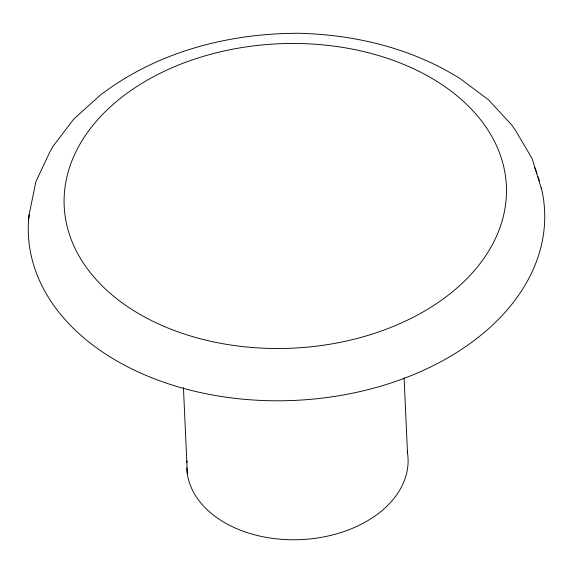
<?xml version="1.0" encoding="UTF-8"?>
<svg xmlns="http://www.w3.org/2000/svg" width="573" height="573" viewBox="0 0 573 573"><rect width="100%" height="100%" fill="white"/><g stroke="black" fill="none" stroke-linecap="round" stroke-linejoin="round"><path stroke-width="0.86" d="M28.65 219.173L29.595 212.268L35.934 181.562L49.872 151.895L52.981 146.359L73.795 119.034L101.056 94.452L105.103 91.587C160.898 50.753 230.661 33.155 299.156 33.284C353.434 34.709 407.89 47.33 454.776 75.378L459.052 77.856L488.518 99.809L511.825 125.093L515.421 130.315L532.102 158.563L541.313 188.546M404.101 377.979L407.496 452.871M183.439 387.563L187.364 474.043M541.292 187.7A258.373 177.852 -2.6 0 1 297.423 400.269A258.373 177.852 -2.6 0 1 29.065 214.875M534.681 167.645A258.373 177.852 -2.6 0 1 536.958 173.418M538.133 176.756A258.373 177.852 -2.6 0 1 539.472 180.946M407.224 451.23A110.732 76.223 -2.6 0 1 305.688 539.315A110.732 76.223 -2.6 0 1 186.791 467.862M186.877 462.526A110.732 76.223 -2.6 0 1 187.027 460.756M164.387 326.524A221.321 152.346 -2.6 0 0 506.16 199.046A221.321 152.346 -2.6 0 0 185.315 62.4A221.321 152.346 -2.6 0 0 164.387 326.524"/></g></svg>
